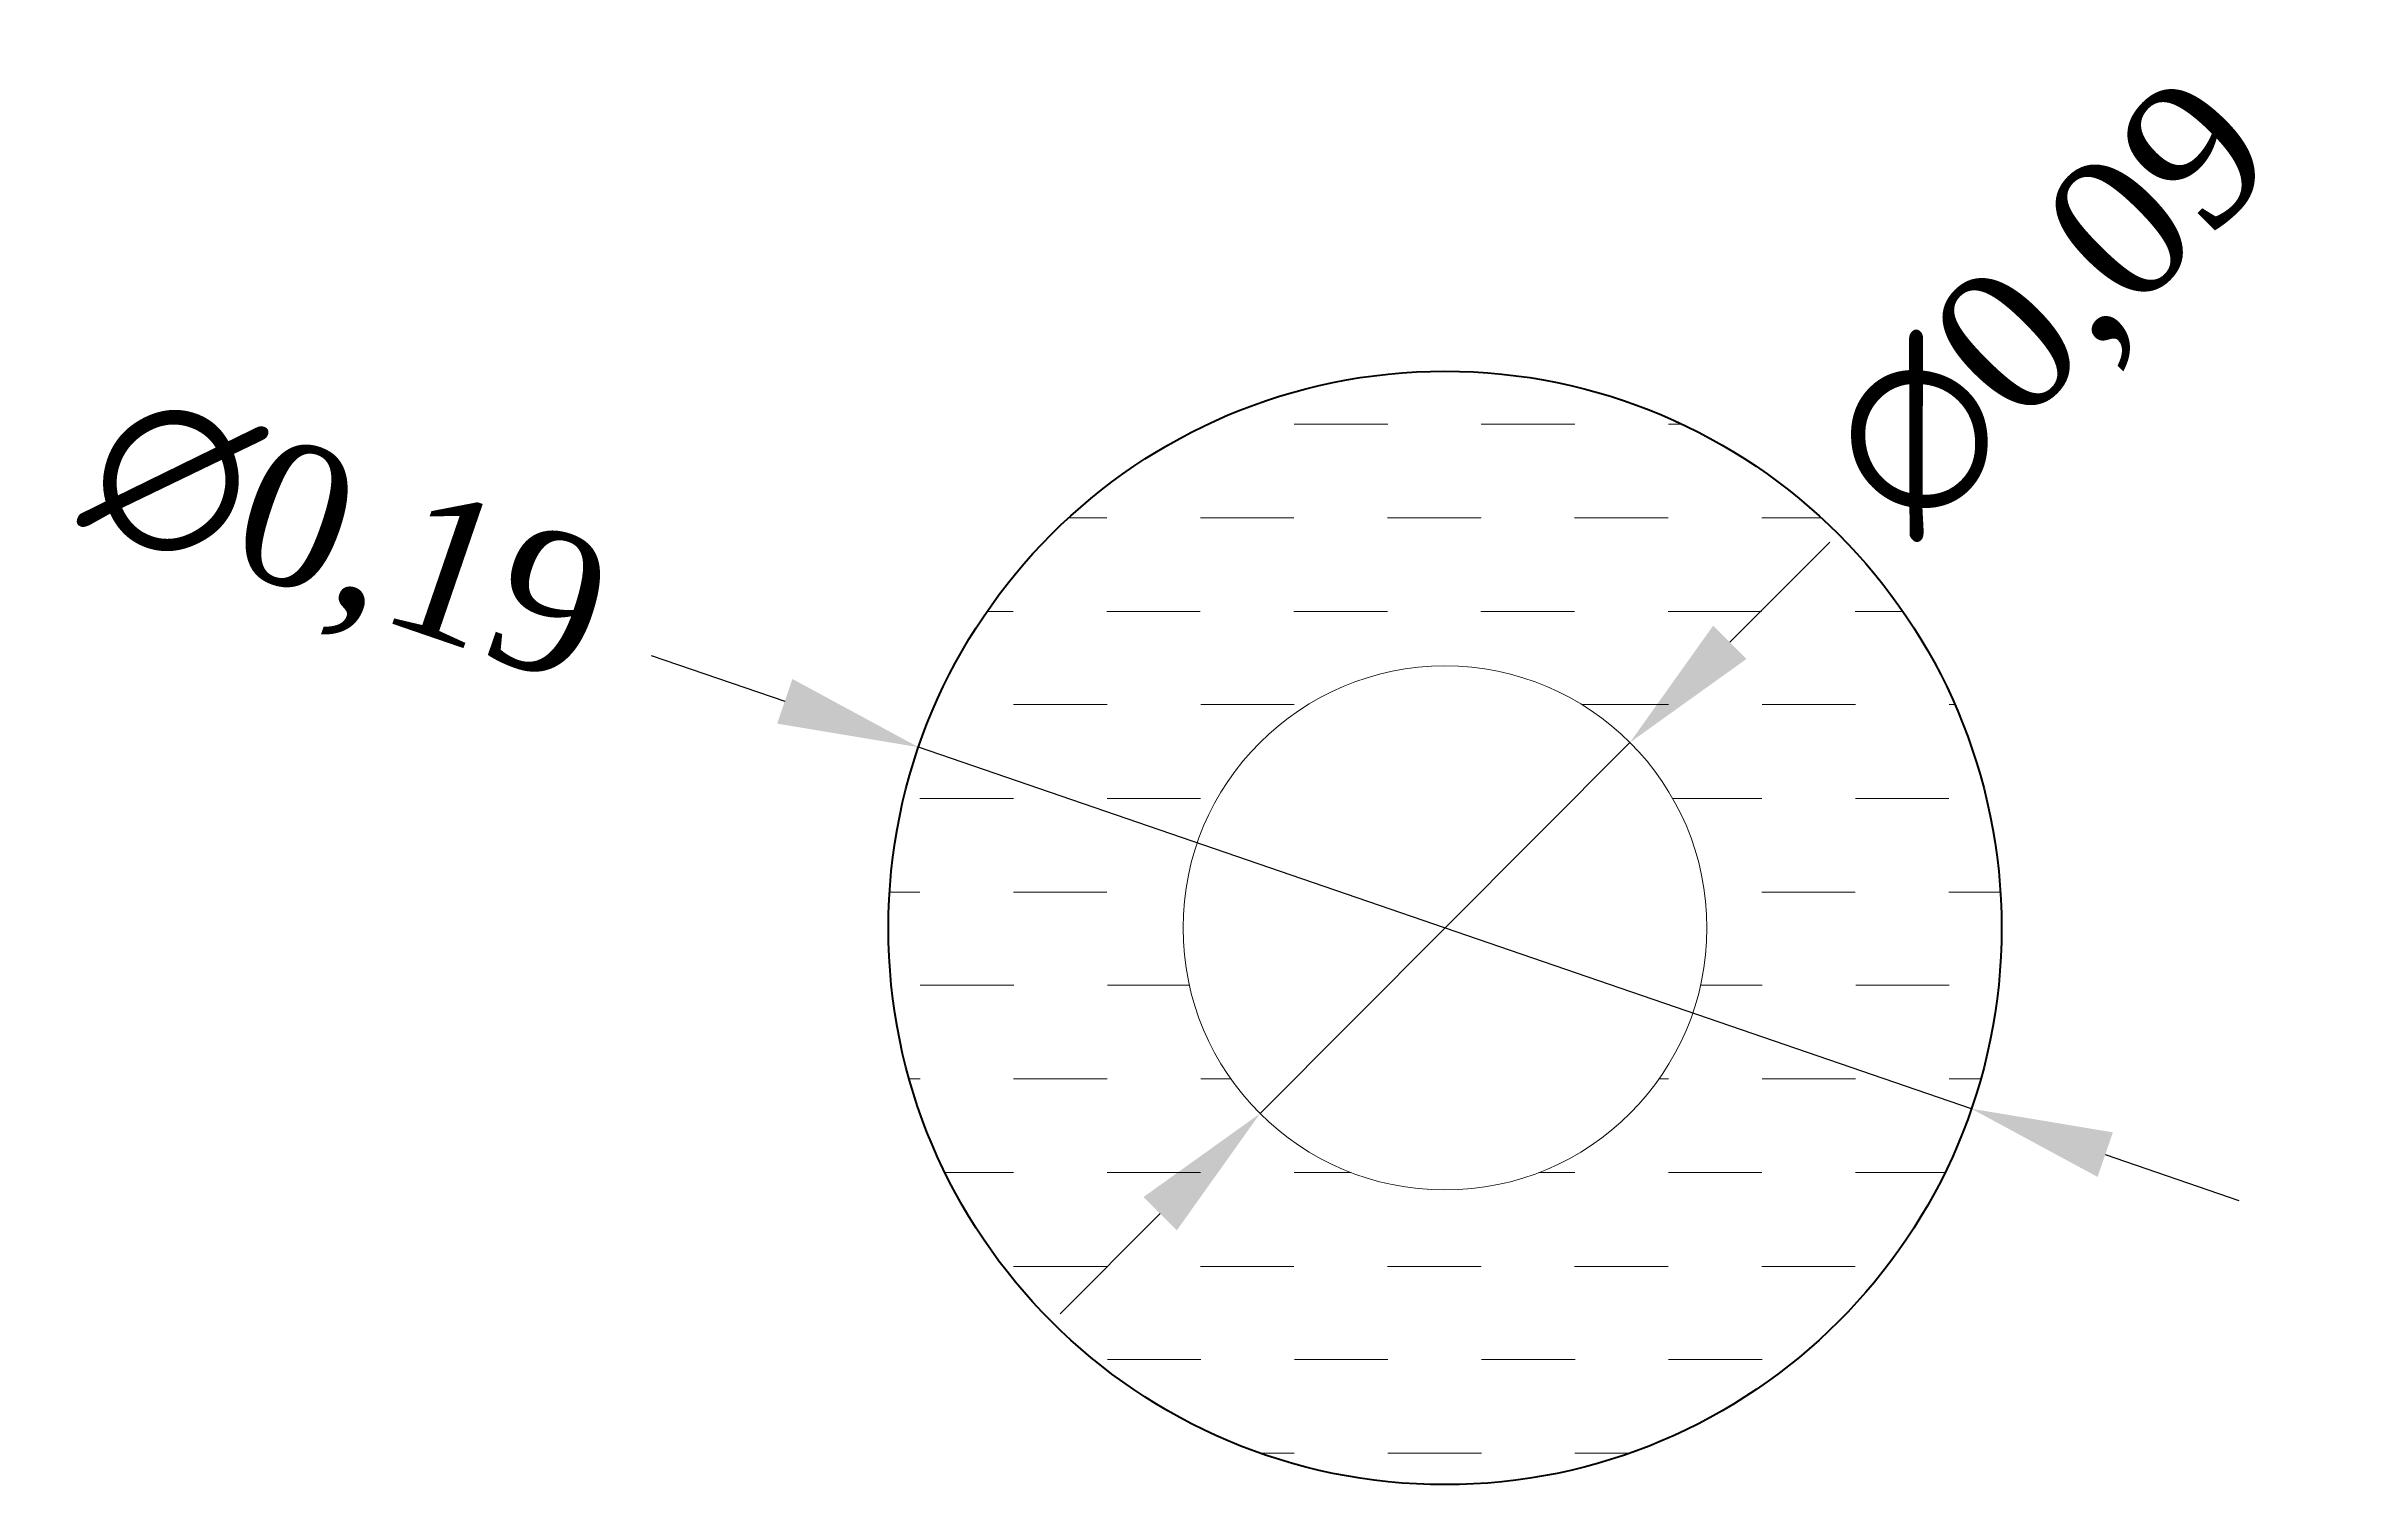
# Model space of a CAD drawing. Header units: metres. Extents: x 3.2 to 8.54, y 0.39 to 5.48.
# Drawn here: x 3.757 to 4.1499, y 0.3916 to 0.6356 of the extents above; entities that cross this region are included whole.
import ezdxf

# ---------------------------------------------------------------- set-up
doc = ezdxf.new("R2010")
doc.units = ezdxf.units.M
doc.layers.add('AISLAMIENTO', color=250, linetype='Continuous', lineweight=50)
doc.layers.add('Cotas', color=250, linetype='Continuous', lineweight=9)
doc.layers.add('TUBERÍA VAPOR', color=1, linetype='Continuous', lineweight=20, true_color=0xff0000)
doc.styles.add('Times New Roman 3.5 mm', font='times.ttf')
doc.dimstyles.new('Ing_España', dxfattribs={"dimscale": 0.001, "dimtxt": 1.2, "dimasz": 1.2, "dimexe": 1.25, "dimexo": 1, "dimtad": 0, "dimzin": 1, "dimtxsty": 'Times New Roman 3.5 mm', "dimcen": 2.5, "dimadec": 0, "dimazin": 0, "dimtfac": 1, "dimtix": 1, "dimtmove": 0, "dimatfit": 3, "dimfxl": 1, "dimarcsym": 0})

# ---------------------------------------------------------------- blocks, each defined once
blk = doc.blocks.new('*D9')
at = {"layer": 'Cotas', "color": 0, "lineweight": -2, "transparency": 16777216}
for p, q in [((3.85963, 0.53228), (3.88233, 0.52448)), ((4.0837, 0.45536), (3.90503, 0.51669)), ((4.1064, 0.44757), (4.1291, 0.43978))]:
    blk.add_line(p, q, dxfattribs=at)
at = {"layer": 'Cotas', "color": 0, "transparency": 16777216}
for points in [[(3.88363, 0.52827), (3.88103, 0.5207), (3.90503, 0.51669)], [(4.1077, 0.45135), (4.1051, 0.44379), (4.0837, 0.45536)]]:
    blk.add_solid(points, dxfattribs=at)
at = {"layer": 'Defpoints', "color": 0, "transparency": 16777216}
for p in [(3.90503, 0.51669), (4.0837, 0.45536)]:
    blk.add_point(p, dxfattribs=at)
at = {"layer": 'Cotas', "color": 0, "transparency": 16777216, "insert": (3.8077, 0.55011), "char_height": 0.024, "attachment_point": 5, "rotation": 341.0542, "style": 'Times New Roman 3.5 mm'}
blk.add_mtext('∅0,19', dxfattribs=at)
blk = doc.blocks.new('*D10')
at = {"layer": 'Cotas', "color": 0, "lineweight": -2, "transparency": 16777216}
for p, q in [((4.05965, 0.55149), (4.0427, 0.5345)), ((3.96298, 0.45455), (4.02575, 0.5175)), ((3.94603, 0.43756), (3.92908, 0.42057))]:
    blk.add_line(p, q, dxfattribs=at)
at = {"layer": 'Cotas', "color": 0, "transparency": 16777216}
for points in [[(4.03987, 0.53732), (4.04553, 0.53167), (4.02575, 0.5175)], [(3.9432, 0.44038), (3.94886, 0.43473), (3.96298, 0.45455)]]:
    blk.add_solid(points, dxfattribs=at)
at = {"layer": 'Defpoints', "color": 0, "transparency": 16777216}
for p in [(4.02575, 0.5175), (3.96298, 0.45455)]:
    blk.add_point(p, dxfattribs=at)
at = {"layer": 'Cotas', "color": 0, "transparency": 16777216, "insert": (4.09842, 0.59037), "char_height": 0.024, "attachment_point": 5, "rotation": 45.079, "style": 'Times New Roman 3.5 mm'}
blk.add_mtext('∅0,09', dxfattribs=at)

msp = doc.modelspace()

# ---------------------------------------------------------------- hatches: boundary and pattern name
at = {"layer": 'Cotas'}
h = msp.add_hatch(dxfattribs=at)
h.set_pattern_fill('DASH', color=256, scale=0.005)
h.paths.add_polyline_path([(3.89991, 0.48603, 1), (4.08881, 0.48603, 1)])
h.paths.add_polyline_path([(4.03881, 0.48603, -1), (3.94991, 0.48603, -1)], flags=16)
h.paths.add_polyline_path([(4.52544, 0.47805, 1), (4.64784, 0.47805, 1)])
h.paths.add_polyline_path([(4.60784, 0.47805, -1), (4.56544, 0.47805, -1)], flags=16)

# ---------------------------------------------------------------- linework, layer by layer
at = {"layer": 'AISLAMIENTO'}
msp.add_circle((3.99436, 0.48603), 0.09445, dxfattribs=at)
at = {"layer": 'TUBERÍA VAPOR'}
msp.add_circle((3.99436, 0.48603), 0.04445, dxfattribs=at)

# ---------------------------------------------------------------- dimensions: what is measured, and where the dimension line sits
at = {"layer": 'Cotas'}
for p1, p2, picture, middle in [((3.96298, 0.45455), (4.02575, 0.5175), '*D10', (4.09842, 0.59037)), ((4.0837, 0.45536), (3.90503, 0.51669), '*D9', (3.8077, 0.55011))]:
    dim = msp.add_diameter_dim_2p(p1=p1, p2=p2, dimstyle='Ing_España', dxfattribs=at)
    dim.commit()
    dim.dimension.update_dxf_attribs({"geometry": picture, "text_midpoint": middle})

doc.saveas('drawing.dxf')
